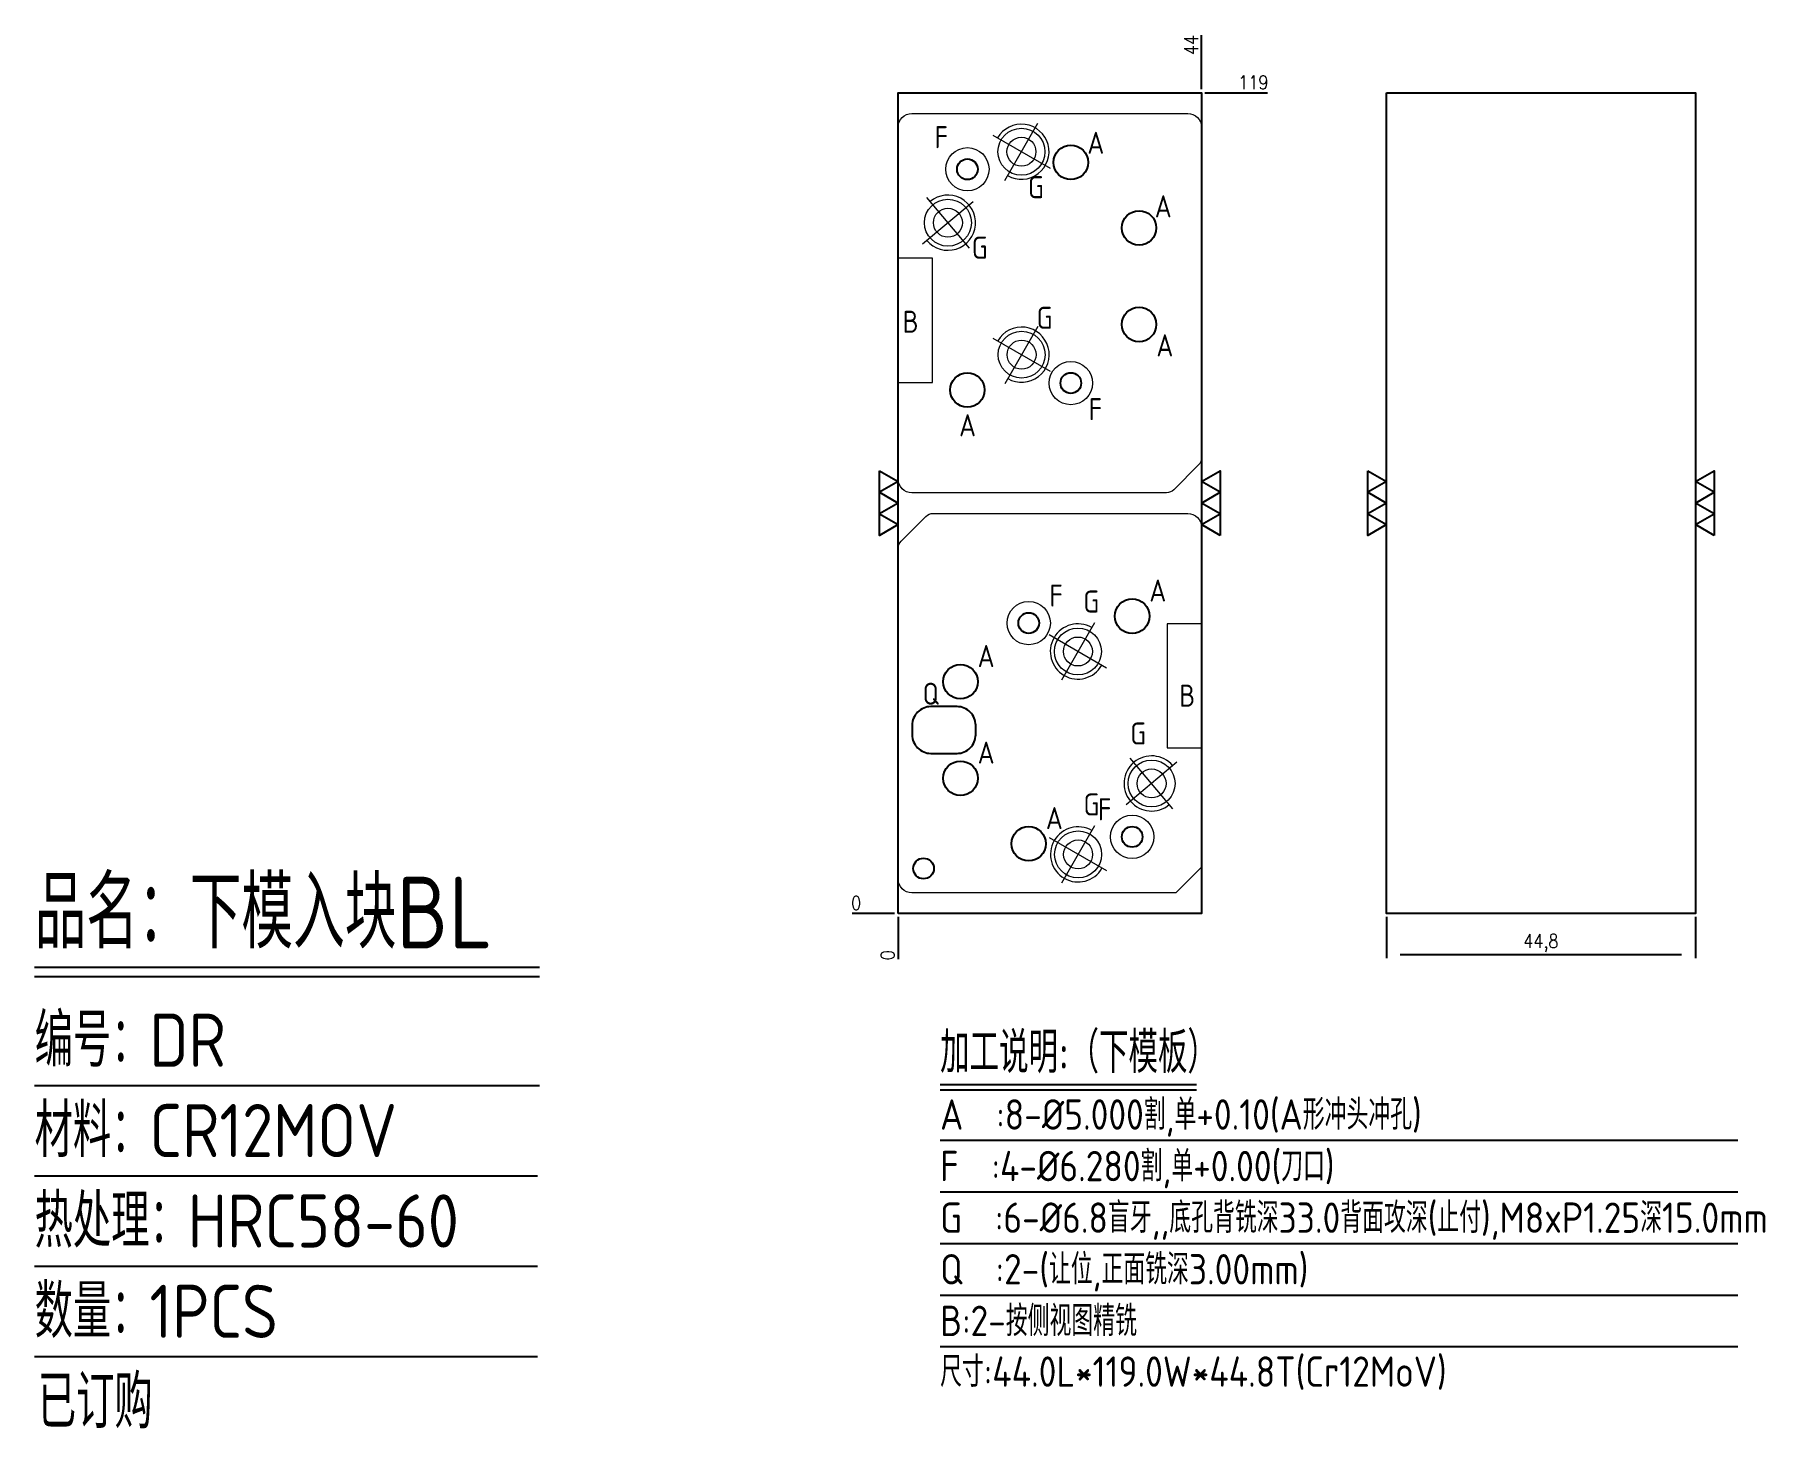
# Model space of a CAD drawing. Header units: millimetres. Extents: x 94781 to 95032, y -5205 to -5002.
import ezdxf
from ezdxf.enums import TextEntityAlignment as Align

# ---------------------------------------------------------------- set-up
doc = ezdxf.new("R2010")
doc.units = ezdxf.units.MM
doc.linetypes.add('$TD_AUDIT_GENERATED_(575F8F)', pattern=[0])
doc.linetypes.add('HIDDEN', pattern=[0])
for name, color, linetype in [('DIE_P', 2, 'Continuous'), ('DIE_P_O', 1, '$TD_AUDIT_GENERATED_(575F8F)'), ('DIM', 4, 'Continuous'), ('PRESS', 3, 'Continuous'), ('TEXT', 4, 'Continuous')]:
    doc.layers.add(name, color=color, linetype=linetype)
doc.styles.add('gbenor', font='gbenor.shx', dxfattribs={"bigfont": 'gbcbig.shx'})
doc.styles.get("Standard").update_dxf_attribs({"font": 'txt.shx', "width": 0.85, "bigfont": 'ctxt.shx'})
doc.dimstyles.new('T-2-WX', dxfattribs={"dimtxt": 2, "dimasz": 2, "dimexe": 0.5, "dimexo": 0.5, "dimgap": 0.5, "dimtad": 1, "dimtxsty": 'Standard', "dimblk": 'OPEN30', "dimcen": 0, "dimazin": 3, "dimtfac": 1, "dimtmove": 0, "dimatfit": 3, "dimldrblk": 'OPEN30', "dimlwd": -1, "dimlwe": -1})

# ---------------------------------------------------------------- blocks, each defined once
blk = doc.blocks.new('*D7579')
at = {"layer": 'Defpoints', "color": 0}
for p in [(94950.34, -5010.9), (94955.34, -5010.9), (94906.34, -5129.9)]:
    blk.add_point(p, dxfattribs=at)
at = {"layer": 'DIM', "color": 0}
blk.add_line((94950.84, -5010.9), (94959.89, -5010.9), dxfattribs=at)
at = {"layer": 'DIM', "color": 0, "insert": (94957.86, -5009.4), "char_height": 2, "attachment_point": 5}
blk.add_mtext('119', dxfattribs=at)
blk = doc.blocks.new('_Open30')
blk = doc.blocks.new('*D7580')
at = {"layer": 'Defpoints', "color": 0}
for p in [(94901.34, -5129.9), (94906.34, -5129.9), (94906.34, -5129.9)]:
    blk.add_point(p, dxfattribs=at)
at = {"layer": 'DIM', "color": 0}
blk.add_line((94905.84, -5129.9), (94899.7, -5129.9), dxfattribs=at)
at = {"layer": 'DIM', "color": 0, "insert": (94900.27, -5128.4), "char_height": 2, "attachment_point": 5}
blk.add_mtext('0', dxfattribs=at)
blk = doc.blocks.new('*D7581')
at = {"layer": 'Defpoints', "color": 0}
for p in [(94906.34, -5129.9), (94906.34, -5129.9), (94906.34, -5134.9)]:
    blk.add_point(p, dxfattribs=at)
at = {"layer": 'DIM', "color": 0}
blk.add_line((94906.34, -5130.4), (94906.34, -5136.53), dxfattribs=at)
at = {"layer": 'DIM', "color": 0, "insert": (94904.84, -5135.97), "char_height": 2, "attachment_point": 5, "rotation": 90}
blk.add_mtext('0', dxfattribs=at)
blk = doc.blocks.new('*D7582')
at = {"layer": 'Defpoints', "color": 0}
for p in [(94950.34, -5005.9), (94950.34, -5010.9), (94906.34, -5129.9)]:
    blk.add_point(p, dxfattribs=at)
at = {"layer": 'DIM', "color": 0}
blk.add_line((94950.34, -5010.4), (94950.34, -5002.57), dxfattribs=at)
at = {"layer": 'DIM', "color": 0, "insert": (94948.84, -5003.98), "char_height": 2, "attachment_point": 5, "rotation": 90}
blk.add_mtext('44', dxfattribs=at)
blk = doc.blocks.new('*D7583')
at = {"layer": 'Defpoints', "color": 0}
for p in [(94977.14, -5129.9), (95021.94, -5129.9), (94977.14, -5135.9)]:
    blk.add_point(p, dxfattribs=at)
at = {"layer": 'DIM', "color": 0}
for p, q in [((94977.14, -5130.4), (94977.14, -5136.4)), ((95021.94, -5130.4), (95021.94, -5136.4)), ((95019.94, -5135.9), (94979.14, -5135.9))]:
    blk.add_line(p, q, dxfattribs=at)
at = {"layer": 'DIM', "color": 0, "insert": (94999.54, -5134.21), "char_height": 2, "attachment_point": 5}
blk.add_mtext('44,8', dxfattribs=at)

msp = doc.modelspace()

# ---------------------------------------------------------------- linework, layer by layer
at = {"layer": 'DIE_P', "linetype": 'HIDDEN', "lineweight": 15}
for p, q in [((94921.83, -5023.612), (94926.63, -5015.298)), ((94920.073, -5017.055), (94928.387, -5021.855)), ((94910.49, -5026.067), (94916.66, -5033.421)), ((94909.898, -5032.829), (94917.252, -5026.659)), ((94921.857, -5053.038), (94926.657, -5044.724)), ((94920.1, -5046.481), (94928.414, -5051.281)), ((94934.819, -5087.764), (94930.019, -5096.078)), ((94936.576, -5094.321), (94928.262, -5089.521)), ((94946.779, -5107.973), (94939.425, -5114.143)), ((94946.187, -5114.735), (94940.016, -5107.381)), ((94934.847, -5117.19), (94930.047, -5125.504)), ((94936.603, -5123.747), (94928.29, -5118.947))]:
    msp.add_line(p, q, dxfattribs=at)
at = {"layer": 'DIE_P', "color": 1, "linetype": 'Continuous', "lineweight": 15}
for points in [[(94906.338, -5066.901), (94906.338, -5015.901, -0.4142136), (94908.338, -5013.901), (94948.338, -5013.901, -0.4142136), (94950.338, -5015.901), (94950.338, -5063.815, -0.1989124), (94949.899, -5064.876), (94946.313, -5068.462, -0.1989124), (94945.252, -5068.901), (94908.338, -5068.901, -0.4142136)], [(94950.338, -5073.901), (94950.338, -5123.194), (94946.631, -5126.901), (94908.338, -5126.901, -0.4142136), (94906.338, -5124.901), (94906.338, -5076.987, -0.1989124), (94906.778, -5075.926), (94910.363, -5072.34, -0.1989124), (94911.424, -5071.901), (94948.338, -5071.901, -0.4142136)]]:
    msp.add_lwpolyline(points, format="xyb", close=True, dxfattribs=at)
at = {"layer": 'DIE_P', "linetype": 'Continuous', "lineweight": 15}
for points in [[(94906.338, -5034.901), (94906.338, -5052.901), (94911.338, -5052.901), (94911.338, -5034.901)], [(94950.338, -5105.901), (94950.338, -5087.901), (94945.338, -5087.901), (94945.338, -5105.901)]]:
    msp.add_lwpolyline(points, close=True, dxfattribs=at)
at = {"layer": 'DIE_P', "color": 94, "linetype": 'Continuous'}
msp.add_lwpolyline([(94908.393, -5102.611), (94908.393, -5103.997, 0.4142136), (94911.093, -5106.697), (94914.899, -5106.697, 0.4142136), (94917.599, -5103.997), (94917.599, -5102.611, 0.4142136), (94914.899, -5099.911), (94911.093, -5099.911, 0.4142136)], format="xyb", close=True, dxfattribs=at)
at = {"layer": 'DIE_P', "linetype": 'HIDDEN', "lineweight": 15}
for centre in [(94924.23, -5019.455), (94913.575, -5029.744), (94924.257, -5048.881), (94932.419, -5091.921), (94943.102, -5111.058), (94932.447, -5121.347)]:
    msp.add_circle(centre, 3.4, dxfattribs=at)
at = {"layer": 'DIE_P', "linetype": 'Continuous', "lineweight": 15}
for centre in [(94924.23, -5019.455), (94913.575, -5029.744), (94924.257, -5048.881), (94932.419, -5091.921), (94943.102, -5111.058), (94932.447, -5121.347)]:
    msp.add_circle(centre, 2.1, dxfattribs=at)
at = {"layer": 'DIE_P', "color": 1}
for centre in [(94931.393, -5021.001), (94941.283, -5030.501), (94941.283, -5044.501), (94916.393, -5054.001), (94940.283, -5086.801), (94915.393, -5096.301), (94915.393, -5110.301), (94925.283, -5119.801)]:
    msp.add_circle(centre, 2.5, dxfattribs=at)
at = {"layer": 'DIE_P', "color": 1, "linetype": 'Continuous', "lineweight": 18}
for centre in [(94916.393, -5022.001), (94931.393, -5053.001), (94925.283, -5087.801), (94940.283, -5118.801)]:
    msp.add_circle(centre, 3.14, dxfattribs=at)
at = {"layer": 'DIE_P', "linetype": 'HIDDEN', "lineweight": 15}
for centre, start, end in [((94924.23, -5019.455), 240, 150), ((94913.575, -5029.744), 220, 130), ((94924.257, -5048.881), 240, 150), ((94932.419, -5091.921), 60, 330), ((94943.102, -5111.058), 40, 310), ((94932.447, -5121.347), 60, 330)]:
    msp.add_arc(centre, 4, start, end, dxfattribs=at)
at = {"layer": 'DIE_P_O', "color": 3}
for centre in [(94916.393, -5022.001), (94931.393, -5053.001), (94925.283, -5087.801), (94940.283, -5118.801)]:
    msp.add_circle(centre, 1.5, dxfattribs=at)
at = {"layer": 'DIM', "color": 4, "linetype": 'Continuous', "lineweight": 25}
for p, q in [((94781.161, -5137.677), (94854.377, -5137.677)), ((94781.161, -5139.027), (94854.377, -5139.027)), ((94781.161, -5154.833), (94854.377, -5154.833)), ((94781.161, -5167.941), (94854.059, -5167.941)), ((94781.161, -5181.049), (94854.059, -5181.049)), ((94781.161, -5194.157), (94854.059, -5194.157))]:
    msp.add_line(p, q, dxfattribs=at)
at = {"layer": 'PRESS', "color": 8, "linetype": 'HIDDEN'}
msp.add_lwpolyline([(94906.338, -5129.901), (94906.338, -5010.901), (94950.338, -5010.901), (94950.338, -5129.901)], close=True, dxfattribs=at)
at = {"layer": 'PRESS', "color": 2}
msp.add_lwpolyline([(94977.144, -5010.901), (95021.944, -5010.901), (95021.944, -5129.901), (94977.144, -5129.901)], close=True, dxfattribs=at)
at = {"layer": 'PRESS', "color": 4}
for points in [[(94903.638, -5065.725), (94906.338, -5067.283), (94903.638, -5068.842), (94906.338, -5070.401), (94903.638, -5071.96), (94906.338, -5073.519), (94903.638, -5075.078), (94903.638, -5065.725)], [(94953.038, -5075.078), (94950.338, -5073.519), (94953.038, -5071.96), (94950.338, -5070.401), (94953.038, -5068.842), (94950.338, -5067.283), (94953.038, -5065.725), (94953.038, -5075.078)], [(94974.444, -5065.725), (94977.144, -5067.283), (94974.444, -5068.842), (94977.144, -5070.401), (94974.444, -5071.96), (94977.144, -5073.519), (94974.444, -5075.078), (94974.444, -5065.725)], [(95024.644, -5075.078), (95021.944, -5073.519), (95024.644, -5071.96), (95021.944, -5070.401), (95024.644, -5068.842), (95021.944, -5067.283), (95024.644, -5065.725), (95024.644, -5075.078)]]:
    msp.add_lwpolyline(points, close=True, dxfattribs=at)
at = {"layer": 'TEXT', "color": 3}
for p, q in [((94912.439, -5154.726), (94949.611, -5154.726)), ((94912.439, -5155.496), (94949.611, -5155.496))]:
    msp.add_line(p, q, dxfattribs=at)
at = {"layer": 'TEXT', "color": 3, "linetype": 'Continuous'}
for p, q in [((94912.439, -5162.8), (95028.096, -5162.8)), ((94912.439, -5170.28), (95028.096, -5170.28)), ((94912.439, -5177.76), (95028.096, -5177.76)), ((94912.439, -5185.24), (95028.096, -5185.24)), ((94912.439, -5192.72), (95028.096, -5192.72))]:
    msp.add_line(p, q, dxfattribs=at)
at = {"layer": 'TEXT', "color": 4, "linetype": 'HIDDEN', "ltscale": 0.3}
msp.add_circle((94910.044, -5123.386), 1.5, dxfattribs=at)

# ---------------------------------------------------------------- texts
at = {"layer": 'DIM', "color": 3, "linetype": 'Continuous', "lineweight": 25, "style": 'gbenor'}
for s, height, p in [('品名：下模入块BL', 10.4093, (94781.161, -5134.979)), ('编号：DR', 7.7106, (94781.161, -5152.135)), ('材料：CR12MOV', 7.7106, (94781.161, -5165.243)), ('热处理：HRC58-60', 7.7106, (94781.161, -5178.351)), ('数量：1PCS', 7.7106, (94781.161, -5191.459)), ('已订购', 7.7106, (94781.63, -5204.567))]:
    msp.add_text(s, height=height, dxfattribs=at).set_placement(p)
at = {"layer": 'TEXT', "color": 4, "style": 'gbenor'}
for s, p in [('F', (94912.61, -5017.35)), ('A', (94935.015, -5018.155)), ('G', (94926.333, -5024.602)), ('A', (94944.787, -5027.371)), ('G', (94918.19, -5033.367)), ('B', (94908.168, -5044.106)), ('G', (94927.586, -5043.541)), ('A', (94945.023, -5047.535)), ('F', (94934.954, -5056.789)), ('A', (94916.417, -5059.114)), ('F', (94929.267, -5083.818)), ('G', (94934.359, -5084.681)), ('A', (94944.003, -5083.082)), ('A', (94919.113, -5092.582)), ('Q', (94911.081, -5098.042)), ('B', (94948.267, -5098.323)), ('G', (94941.161, -5103.818)), ('A', (94919.113, -5106.582)), ('G', (94934.387, -5114.107)), ('F', (94936.3, -5114.818)), ('A', (94929.003, -5116.082))]:
    msp.add_text(s, height=3.2, dxfattribs=at).set_placement(p, align=Align.MIDDLE_CENTER)
for s, height, p in [('加工说明:（下模板）', 5.94, (94912.439, -5153.032)), ('G  :6-%%C6.8盲牙,,底孔背铣深33.0背面攻深(止付),M8xP1.25深15.0mm', 4.4, (94912.439, -5176.22)), ('Q  :2-(让位,正面铣深3.00mm)', 4.4, (94912.439, -5183.7)), ('尺寸:44.0L*119.0W*44.8T(Cr12MoV)', 4.4, (94912.439, -5198.542))]:
    msp.add_text(s, height=height, dxfattribs=at).set_placement(p)
at = {"layer": 'TEXT', "color": 1, "style": 'gbenor'}
for s, p in [('A  :8-%%C5.000割,单+0.10(A形冲头冲孔)', (94912.439, -5161.26)), ('F  :4-%%C6.280割,单+0.00(刀口)', (94912.439, -5168.74))]:
    msp.add_text(s, height=4.4, dxfattribs=at).set_placement(p)
at = {"layer": 'TEXT', "color": 2, "style": 'gbenor'}
msp.add_text('B:2-按侧视图精铣', height=4.4, dxfattribs=at).set_placement((94912.439, -5191.18))

# ---------------------------------------------------------------- dimensions: what is measured, and where the dimension line sits
at = {"layer": 'DIM'}
for feature_location, offset, dtype, origin, picture, middle in [((94950.338, -5010.901), (0, 5), 1, (94906.338, -5129.901), '*D7582', (94948.838, -5003.984)), ((94950.338, -5010.901), (5, 0), 0, (94906.338, -5129.901), '*D7579', (94957.862, -5009.401)), ((94906.338279936, -5129.901043136), (-5, 0), 0, (94906.338279936, -5129.901043136), '*D7580', (94900.271613269, -5128.401043136)), ((94906.338279936, -5129.901043136), (0, -5), 1, (94906.338279936, -5129.901043136), '*D7581', (94904.838279936, -5135.967709803))]:
    dim = msp.add_ordinate_dim(feature_location=feature_location, offset=offset, dtype=dtype, origin=origin, dimstyle='T-2-WX', dxfattribs=at)
    dim.commit()
    dim.dimension.update_dxf_attribs({"geometry": picture, "text_midpoint": middle})
at = {"layer": 'DIM', "color": 4}
dim = msp.add_linear_dim(base=(94977.144, -5135.901), p1=(95021.944, -5129.901), p2=(94977.144, -5129.901), dimstyle='T-2-WX', dxfattribs=at)
dim.commit()
dim.dimension.update_dxf_attribs({"geometry": '*D7583', "text_midpoint": (94999.544, -5134.211)})

doc.saveas('drawing.dxf')
